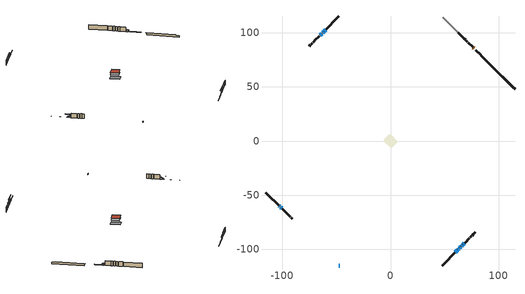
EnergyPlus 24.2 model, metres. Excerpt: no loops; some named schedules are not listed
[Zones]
conditioned space
 floor adiabatic (AdiabaticFloorConstruction): -6.01,0 0,6.01 6.01,0 0,-6.01 z3.66
 floor foundation (Slab1 construction): -6.01,1.33 -1.33,6.01 6.01,-1.33 1.33,-6.01 z-1.07
 wall outside (RimJoist1 construction): 47.64,-115.02 54.11,-108.56 / -115.02,-47.64 -108.56,-54.11 / -47.64,115.02 -54.11,108.56 / 90.33,72.33 83.87,78.8 z1.22:1.52
 wall outside (RimJoist2 construction): 54.77,-107.9 59.27,-103.39 / -107.9,-54.77 -103.39,-59.27 / -54.77,107.9 -59.27,103.39 / 83.21,79.46 78.7,83.96 z1.22:1.52
 wall outside (AdiabaticWallConstruction 1): 78.05,84.62 77.68,84.98 / 77.03,85.64 76.44,86.23 z1.22:3.25
 wall outside (AdiabaticWallConstruction): -102.74,-59.93 -102.2,-60.47 / -59.93,102.74 -61.22,101.44 z1.22:2.29; -47.65,-115.02 -47.03,-115.02 z1.22:2.44; 59.93,-102.74 61.66,-101.01 z1.22:1.98; -101.54,-61.13 -100.68,-61.99 / -61.88,100.79 -62.74,99.92 z1.22:2.87; 62.31,-100.36 63.3,-99.37 / 63.96,-98.71 64.94,-97.72 / 65.6,-97.07 66.59,-96.08 / 67.24,-95.42 68.23,-94.43 z1.22:2.8; -63.4,99.27 -65.12,97.54 z1.22:2.62
 wall outside (Wall1 construction): 68.89,-93.78 72.92,-89.74 / -100.02,-62.65 -95.99,-66.68 / -65.78,96.89 -69.82,92.85 / 75.78,86.88 71.75,90.92 z1.22:6.1
 wall outside (Wall2 construction): 73.58,-89.09 74.69,-87.98 / -95.33,-67.34 -94.22,-68.45 / -70.47,92.19 -71.58,91.08 / 71.09,91.58 69.98,92.69 z1.22:6.1
 wall outside (Wall3 construction): 75.35,-87.32 76.37,-86.3 / -93.56,-69.1 -92.54,-70.13 / -72.24,90.43 -73.26,89.4 / 69.32,93.34 68.3,94.37 z1.22:6.1
 wall outside (Wall4 construction): 77.03,-85.64 78.24,-84.43 / -91.88,-70.78 -90.67,-72 / -73.92,88.75 -75.13,87.53 / 67.64,95.02 66.43,96.24 z1.22:6.1
 wall foundation (FoundationWall1 construction): 90.99,71.68,-1.07 90.99,71.68,1.22 112.62,50.05,1.22 112.62,50.05,0.67 115.02,47.64,0.67 115.02,47.64,-1.07
 wall othersidecoefficients (Wall7 construction): 65.77,96.89 62.62,100.04 z1.22:6.1
 wall adiabatic (Wall8 construction): 61.97,100.7 48.3,114.37 z1.22:6.1
 window (WindowConstruction): -102.74,-59.93 -102.2,-60.47 z1.22:2.29
 window (WindowConstruction 9): -47.64,-115.02 -47.03,-115.02 z1.22:2.44
 window (WindowConstruction 10): 59.93,-102.74 61.65,-101.01 z1.22:1.98
 window (WindowConstruction 1): -101.54,-61.13 -100.68,-61.99 z1.22:2.87
 window (WindowConstruction 2): 62.31,-100.35 63.3,-99.37 z1.22:2.8
 window (WindowConstruction 3): 63.96,-98.71 64.94,-97.72 z1.22:2.8
 window (WindowConstruction 4): -59.93,102.74 -61.22,101.44 z1.22:2.29
 window (WindowConstruction 5): -61.88,100.79 -62.74,99.92 z1.22:2.87
 window (WindowConstruction 6): 65.6,-97.07 66.59,-96.08 z1.22:2.8
 window (WindowConstruction 7): 67.24,-95.42 68.23,-94.44 z1.22:2.8
 window (WindowConstruction 8): -63.4,99.27 -65.12,97.54 z1.22:2.62
 door (Door): 78.05,84.62 77.68,84.98 z1.22:3.25
 door (Door 1): 77.03,85.64 76.44,86.23 z1.22:3.25
 ceiling adiabatic (AdiabaticFloorConstruction): 0,-6.01 6.01,0 0,6.01 -6.01,0 z3.66
 roof outside (Roof1 construction): 0,6.01 -6.01,0 0,-6.01 6.01,0 z6.1
shading: -100.33,-62.34 -104.6,-58.06 -104.89,-58.36 -100.62,-62.63 z4.93; 65.39,-97.28 56.2,-106.47 56.49,-106.76 65.68,-97.57 z7.26; -100.54,-62.13 -101.68,-60.98 -101.97,-61.28 -100.83,-62.42 z3.07; 65.17,-97.5 60.45,-102.22 60.74,-102.51 65.46,-97.79 z5.44; 65.09,-97.58 63.81,-98.85 64.1,-99.14 65.38,-97.87 z3; -63.09,99.58 -58.06,104.6 -58.36,104.89 -63.38,99.87 z4.93; -62.89,99.78 -61.74,100.93 -62.03,101.22 -63.18,100.07 z3.07; 68.45,-94.21 63.73,-98.93 64.02,-99.22 68.74,-94.5 z5.44; 68.37,-94.29 67.1,-95.56 67.39,-95.86 68.66,-94.58 z3; -66.99,95.68 -61.53,101.13 -61.82,101.42 -67.28,95.97 z5.26
[Building]
Building 1: Terrain=Suburbs
[Site:Location]
Montreal Intl AP_QC: Latitude {deg}=45.47; Longitude {deg}=-73.74; Time Zone {hr}=-5; Elevation {m}=36; Keep Site Location Information=Yes
[Site:GroundTemperature:Shallow]
2.07863, -0.316383, -0.508184, 0.628371, 5.19101, 9.73239, 13.6695, 16.1636, 16.3755, 14.347, 10.5102, 6.10817
[Site:WaterMainsTemperature]
Calculation Method=Schedule; Temperature Schedule=mains temperature schedule
[Material] Roughness=Rough; Thermal Absorptance=0.9
Name | Thickness {m} | Conductivity {W/m-K} | Density {kg/m3} | Specific Heat {J/kg-K} | Solar Absorptance | Visible Absorptance
asphalt or fiberglass shingles | 0.00635 | 0.162714 | 1121.4 | 1465.45 | 0.4 | 0.4
concrete 4.0 in. | 0.1016 | 1.803125 | 2242.8 | 837.4 | 0.7 | 0.7
concrete 8.0 in. | 0.2032 | 1.803125 | 2242.8 | 837.4 | 0.7 | 0.7
door material | 0.04445 | 0.0451087 | 512.64 | 1214.23 | 0.7 | 0.7
door material 1 | 0.04445 | 0.188738 | 512.64 | 1214.23 | 0.7 | 0.7
exterior vertical ins | 0.0371966 | 0.029427 | 32.04 | 1214.23 | 0.7 | 0.7
floor covering | 0.0127 | 0.0433444 | 54.468 | 1339.84 | 0.6 | 0.6
floor rigid ins; wall rigid ins 1 | 0.512978 | 0.029427 | 32.04 | 1214.23 | 0.7 | 0.7
floor stud and cavity | 0.1397 | 1.75129 | 37.0049 | 1207.88 | 0.7 | 0.7
furniture material conditioned space 1 | 0.1524 | 0.115458 | 640.8 | 1214.23 | 0.6 | 0.6
gypsum board | 0.0127 | 0.160291 | 801 | 837.4 | 0.6 | 0.6
gypsum board 1 | 0.0127 | 0.160291 | 801 | 837.4 | 0.7 | 0.7
osb sheathing 0.5 in. | 0.0127 | 0.115458 | 512.64 | 1214.23 | 0.7 | 0.7
osb sheathing 0.5 in. 1 | 0.0127 | 0.115458 | 512.64 | 1214.23 | 0.4 | 0.4
osb sheathing 0.75 in. | 0.01905 | 0.115458 | 512.64 | 1214.23 | 0.7 | 0.7
osb sheathing 2.0 in. | 0.0508 | 0.115458 | 512.64 | 1214.23 | 0.7 | 0.7
rim joist stud and cavity | 0.0508 | 0.0451784 | 125.044 | 1163.47 | 0.6 | 0.6
rim joist stud and cavity 1 | 0.0508 | 0.029095 | 125.044 | 1163.47 | 0.6 | 0.6
roof stud and cavity | 0.2032 | 0.172771 | 78.34581 | 1123.46 | 0.7 | 0.7
wall rigid ins | 0.051816 | 0.029427 | 32.04 | 1214.23 | 0.7 | 0.7
wall stud and cavity | 0.1397 | 0.305156 | 139.0536 | 1170.24 | 0.7 | 0.7
wall stud and cavity 1 | 0.1397 | 0.253483 | 139.0536 | 1170.24 | 0.7 | 0.7
wall stud and cavity 2 | 0.1397 | 0.181555 | 139.0536 | 1170.24 | 0.7 | 0.7
wall stud and cavity 3 | 0.1397 | 0.248715 | 139.0536 | 1170.24 | 0.7 | 0.7
wall stud and cavity 4 | 0.1397 | 0.149825 | 139.0536 | 1170.24 | 0.7 | 0.7
wall stud and cavity 5 | 0.1397 | 0.225049 | 139.0536 | 1170.24 | 0.7 | 0.7
wall stud and cavity 6 | 0.0889 | 0.380278 | 52.3479 | 1209.89 | 0.7 | 0.7
wall stud and cavity 7 | 0.0889 | 0.391764 | 83.0341 | 1211.67 | 0.7 | 0.7
wood siding | 0.0254 | 0.102417 | 544.68 | 1172.36 | 0.4 | 0.4
wood siding 1; wood siding 2; wood siding 3 | 0.0254 | 0.102417 | 544.68 | 1172.36 | 0.7 | 0.7
[WindowMaterial:SimpleGlazingSystem]
Name | U-Factor {W/m2-K} | Solar Heat Gain Coefficient
WindowMaterial | 3.30573 | 0.63
WindowMaterial 1 | 3.30005 | 0.68
WindowMaterial 2 | 2.40293 | 0.64
WindowMaterial 3 | 3.30005 | 0.67
WindowMaterial 4 | 3.29721 | 0.69
WindowMaterial 5 | 1.714756 | 0.4
WindowMaterial 6 | 3.304596 | 0.64
[Construction]
AdiabaticFloorConstruction: floor stud and cavity, floor rigid ins, osb sheathing 0.75 in., floor covering
AdiabaticWallConstruction: wood siding 2, wall rigid ins 1, wall stud and cavity 6, gypsum board
AdiabaticWallConstruction 1: wood siding 3, wall rigid ins 1, wall stud and cavity 6, gypsum board
Door: door material
Door 1: door material 1
FoundationWall1 construction: concrete 8.0 in., gypsum board 1
furniture construction conditioned space 1: furniture material conditioned space 1
PartitionWallConstruction: gypsum board, wall stud and cavity 7, gypsum board
RimJoist1 construction: wood siding 1, osb sheathing 2.0 in., rim joist stud and cavity
RimJoist2 construction: wood siding 1, osb sheathing 2.0 in., rim joist stud and cavity 1
Roof1 construction: asphalt or fiberglass shingles, osb sheathing 0.75 in., roof stud and cavity, gypsum board
Slab1 construction: concrete 4.0 in.
Wall1 construction: wood siding, osb sheathing 0.5 in., wall stud and cavity, gypsum board
Wall2 construction: wood siding, wall rigid ins, osb sheathing 0.5 in., wall stud and cavity 1, gypsum board
Wall3 construction: wood siding, osb sheathing 0.5 in., wall stud and cavity 2, gypsum board
Wall4 construction: wood siding, wall rigid ins, osb sheathing 0.5 in., wall stud and cavity 3, gypsum board
Wall7 construction: osb sheathing 0.5 in. 1, wall stud and cavity 4, gypsum board
Wall8 construction: osb sheathing 0.5 in. 1, wall stud and cavity 5, gypsum board
WindowConstruction: WindowMaterial
WindowConstruction 1; WindowConstruction 5: WindowMaterial 1
WindowConstruction 10: WindowMaterial 6
WindowConstruction 2; WindowConstruction 3; WindowConstruction 6; WindowConstruction 7: WindowMaterial 2
WindowConstruction 4: WindowMaterial 3
WindowConstruction 8: WindowMaterial 4
WindowConstruction 9: WindowMaterial 5
[Zone]
conditioned space: Multiplier=1; Volume {m3}=523.5; Part of Total Floor Area=Yes
[Space]
conditioned space 1: Zone=conditioned space; Volume {m3}=523.5
[SurfaceProperty:ExposedFoundationPerimeter]
Slab1: Exposed Perimeter Calculation Method=TotalExposedPerimeter; Total Exposed Perimeter {m}=33.988
[SurfaceProperty:OtherSideCoefficients]
other non-freezing space: Combined Convective/Radiative Film Coefficient {W/m2-K}=8.35; Constant Temperature Coefficient=1; External Dry-Bulb Temperature Coefficient=0; Ground Temperature Coefficient=0; Wind Speed Coefficient=0; Zone Air Temperature Coefficient=0; Constant Temperature Schedule=other non-freezing space; Previous Other Side Temperature Coefficient=0
[InternalMass] Zone or ZoneList=conditioned space; Space or SpaceList=conditioned space 1
Name | Construction | Surface Area {m2}
furniture mass conditioned space 1 | furniture construction conditioned space 1 | 56.3598
partition wall mass | PartitionWallConstruction | 140.9
[Lights]
interior lighting: Zone or ZoneList or Space or SpaceList=conditioned space 1; Schedule=interior lighting schedule; Design Level Calculation Method=LightingLevel; Lighting Level {W}=343.2; Return Air Fraction=0; Fraction Radiant=0.6; Fraction Visible=0.2; Fraction Replaceable=1
[People]
occupants: Zone or ZoneList or Space or SpaceList=conditioned space 1; Number of People Schedule=occupants schedule; Number of People Calculation Method=People; Number of People=3; Fraction Radiant=0.314171; Sensible Heat Fraction=0.56303; Activity Level Schedule=occupants activity schedule; Carbon Dioxide Generation Rate {m3/s-W}=0; Enable ASHRAE 55 Comfort Warnings=No; Mean Radiant Temperature Calculation Type=EnclosureAveraged
[ElectricEquipment] Zone or ZoneList or Space or SpaceList=conditioned space 1; Design Level Calculation Method=EquipmentLevel
Name | Schedule | Design Level {W} | Fraction Latent | Fraction Radiant | Fraction Lost
clothes dryer | clothes dryer schedule | 140.772 | 0.015 | 0.081 | 0.85
clothes washer | clothes washer schedule | 32.1985 | 0.03 | 0.162 | 0.7
cooking range | cooking range schedule | 208.969 | 0.08 | 0.432 | 0.2
dishwasher | dishwasher schedule | 66.8632 | 0.3 | 0.18 | 0.4
fridge | fridge schedule | 72.9452 | 0 | 0.6 | 0
mech vent bath fan 0 | mech vent bath fan 0 schedule | 50.2 | 0 | 0 | 1
mech vent bath fan 1 | mech vent bath fan 1 schedule | 50.2 | 0 | 0 | 1
mech vent bath fan 2 | mech vent bath fan 2 schedule | 50.2 | 0 | 0 | 1
mech vent house fan | mech vent house fan schedule | 0.95 | 0 | 0 | 1
mech vent house fan cfis | mech vent house fan cfis schedule | 0 | 0 | 0 | 0
mech vent range fan 0 | mech vent range fan 0 schedule | 57 | 0 | 0 | 1
misc plug loads | misc plug loads schedule | 494.7 | 0.045 | 0.513 | 0.1
whole house fan | Always On Discrete | 0 | 0 | 0 | 1
[OtherEquipment] Zone or ZoneList or Space or SpaceList=conditioned space 1; Design Level Calculation Method=EquipmentLevel
Name | Fuel Type | Schedule | Design Level {W} | Fraction Latent | Fraction Radiant | Fraction Lost
clothes dryer 1 | Electricity | clothes dryer schedule | 0 | 0.015 | 0.081 | 0.85
cooking range 1 | Electricity | cooking range schedule | 0 | 0.08 | 0.432 | 0.2
general water use latent | None | general water use schedule | 59.3978 | 1 | 0 | 0
general water use sensible | None | general water use schedule | -58.539 | 0 | 0.6 | 0
mech vent house fan latent load | None | Always On Discrete | 0 | 1 | 0 | 0
mech vent house fan sensible load | None | Always On Discrete | 0 | 0 | 0 | 0
water heater energy adjustment1 | Electricity | Always On Discrete | 0.01 | 0 | 0 | 1
[ZoneInfiltration:DesignFlowRate] Zone or ZoneList or Space or SpaceList=conditioned space 1; Schedule=Always On Discrete; Design Flow Rate Calculation Method=Flow/Zone; Design Flow Rate {m3/s}=0
infil flow; natural vent flow; whole house fan flow
[Foundation:Kiva]
Foundation Kiva 1: Initial Indoor Air Temperature {C}=18; Wall Height Above Grade {m}=1.21999; Wall Depth Below Slab {m}=0.2032; Custom Block Material Name 1=exterior vertical ins; Custom Block Depth 1 {m}=2.28999; Custom Block X Position 1 {m}=0.2159; Custom Block Z Position 1 {m}=0
[Foundation:Kiva:Settings]
Soil Conductivity {W/m-K}=0.849921; Soil Density {kg/m3}=1842.3; Soil Specific Heat {J/kg-K}=418.7; Ground Solar Absorptivity=0.9; Ground Thermal Absorptivity=0.9; Ground Surface Roughness {m}=0.03; Far-Field Width {m}=40; Deep-Ground Boundary Condition=ZeroFlux; Deep-Ground Depth {m}=40; Minimum Cell Dimension {m}=0.2; Maximum Cell Growth Coefficient=3; Simulation Timestep=Timestep
[Exterior:Lights]
exterior lighting: Schedule=exterior lighting schedule; Design Level {W}=75.6
[Schedule:Constant]
Name | Hourly Value
other non-freezing space; fridge schedule | 0
occupants activity schedule | 117.228
mech vent house fan schedule; mech vent house fan cfis schedule; Always On Discrete | 1
[Schedule:Week:Daily]
interior lighting schedule Week Rule - Jan1-Jan27: interior lighting schedule day, interior lighting schedule day, interior lighting schedule day, interior lighting schedule day, interior lighting schedule day, interior lighting schedule day, interior lighting schedule day, interior lighting schedule default day, interior lighting schedule default day, interior lighting schedule default day, interior lighting schedule default day, interior lighting schedule default day
interior lighting schedule Week Rule - Jan28-Feb3: interior lighting schedule day, interior lighting schedule day, interior lighting schedule day, interior lighting schedule day, interior lighting schedule day 1, interior lighting schedule day 1, interior lighting schedule day 1, interior lighting schedule default day, interior lighting schedule default day, interior lighting schedule default day, interior lighting schedule default day, interior lighting schedule default day
interior lighting schedule Week Rule - Feb4-Feb24: interior lighting schedule day 1, interior lighting schedule day 1, interior lighting schedule day 1, interior lighting schedule day 1, interior lighting schedule day 1, interior lighting schedule day 1, interior lighting schedule day 1, interior lighting schedule default day, interior lighting schedule default day, interior lighting schedule default day, interior lighting schedule default day, interior lighting schedule default day
interior lighting schedule Week Rule - Feb25-Mar3: interior lighting schedule day 1, interior lighting schedule day 1, interior lighting schedule day 1, interior lighting schedule day 1, interior lighting schedule day 2, interior lighting schedule day 2, interior lighting schedule day 2, interior lighting schedule default day, interior lighting schedule default day, interior lighting schedule default day, interior lighting schedule default day, interior lighting schedule default day
interior lighting schedule Week Rule - Mar4-Mar31: interior lighting schedule day 2, interior lighting schedule day 2, interior lighting schedule day 2, interior lighting schedule day 2, interior lighting schedule day 2, interior lighting schedule day 2, interior lighting schedule day 2, interior lighting schedule default day, interior lighting schedule default day, interior lighting schedule default day, interior lighting schedule default day, interior lighting schedule default day
interior lighting schedule Week Rule - Apr1-Apr28: interior lighting schedule day 3, interior lighting schedule day 3, interior lighting schedule day 3, interior lighting schedule day 3, interior lighting schedule day 3, interior lighting schedule day 3, interior lighting schedule day 3, interior lighting schedule default day, interior lighting schedule default day, interior lighting schedule default day, interior lighting schedule default day, interior lighting schedule default day
interior lighting schedule Week Rule - Apr29-May5: interior lighting schedule day 3, interior lighting schedule day 3, interior lighting schedule day 4, interior lighting schedule day 4, interior lighting schedule day 4, interior lighting schedule day 4, interior lighting schedule day 4, interior lighting schedule default day, interior lighting schedule default day, interior lighting schedule default day, interior lighting schedule default day, interior lighting schedule default day
interior lighting schedule Week Rule - May6-May26: interior lighting schedule day 4, interior lighting schedule day 4, interior lighting schedule day 4, interior lighting schedule day 4, interior lighting schedule day 4, interior lighting schedule day 4, interior lighting schedule day 4, interior lighting schedule default day, interior lighting schedule default day, interior lighting schedule default day, interior lighting schedule default day, interior lighting schedule default day
interior lighting schedule Week Rule - May27-Jun2: interior lighting schedule day 4, interior lighting schedule day 4, interior lighting schedule day 4, interior lighting schedule day 4, interior lighting schedule day 4, interior lighting schedule day 5, interior lighting schedule day 5, interior lighting schedule default day, interior lighting schedule default day, interior lighting schedule default day, interior lighting schedule default day, interior lighting schedule default day
interior lighting schedule Week Rule - Jun3-Jun30: interior lighting schedule day 5, interior lighting schedule day 5, interior lighting schedule day 5, interior lighting schedule day 5, interior lighting schedule day 5, interior lighting schedule day 5, interior lighting schedule day 5, interior lighting schedule default day, interior lighting schedule default day, interior lighting schedule default day, interior lighting schedule default day, interior lighting schedule default day
interior lighting schedule Week Rule - Jul1-Jul28: interior lighting schedule day 6, interior lighting schedule day 6, interior lighting schedule day 6, interior lighting schedule day 6, interior lighting schedule day 6, interior lighting schedule day 6, interior lighting schedule day 6, interior lighting schedule default day, interior lighting schedule default day, interior lighting schedule default day, interior lighting schedule default day, interior lighting schedule default day
interior lighting schedule Week Rule - Jul29-Aug4: interior lighting schedule day 6, interior lighting schedule day 6, interior lighting schedule day 6, interior lighting schedule day 7, interior lighting schedule day 7, interior lighting schedule day 7, interior lighting schedule day 7, interior lighting schedule default day, interior lighting schedule default day, interior lighting schedule default day, interior lighting schedule default day, interior lighting schedule default day
interior lighting schedule Week Rule - Aug5-Aug25: interior lighting schedule day 7, interior lighting schedule day 7, interior lighting schedule day 7, interior lighting schedule day 7, interior lighting schedule day 7, interior lighting schedule day 7, interior lighting schedule day 7, interior lighting schedule default day, interior lighting schedule default day, interior lighting schedule default day, interior lighting schedule default day, interior lighting schedule default day
interior lighting schedule Week Rule - Aug26-Sep1: interior lighting schedule day 7, interior lighting schedule day 7, interior lighting schedule day 7, interior lighting schedule day 7, interior lighting schedule day 7, interior lighting schedule day 7, interior lighting schedule day 8, interior lighting schedule default day, interior lighting schedule default day, interior lighting schedule default day, interior lighting schedule default day, interior lighting schedule default day
interior lighting schedule Week Rule - Sep2-Sep29: interior lighting schedule day 8, interior lighting schedule day 8, interior lighting schedule day 8, interior lighting schedule day 8, interior lighting schedule day 8, interior lighting schedule day 8, interior lighting schedule day 8, interior lighting schedule default day, interior lighting schedule default day, interior lighting schedule default day, interior lighting schedule default day, interior lighting schedule default day
interior lighting schedule Week Rule - Sep30-Oct6: interior lighting schedule day 8, interior lighting schedule day 9, interior lighting schedule day 9, interior lighting schedule day 9, interior lighting schedule day 9, interior lighting schedule day 9, interior lighting schedule day 9, interior lighting schedule default day, interior lighting schedule default day, interior lighting schedule default day, interior lighting schedule default day, interior lighting schedule default day
interior lighting schedule Week Rule - Oct7-Oct27: interior lighting schedule day 9, interior lighting schedule day 9, interior lighting schedule day 9, interior lighting schedule day 9, interior lighting schedule day 9, interior lighting schedule day 9, interior lighting schedule day 9, interior lighting schedule default day, interior lighting schedule default day, interior lighting schedule default day, interior lighting schedule default day, interior lighting schedule default day
interior lighting schedule Week Rule - Oct28-Nov3: interior lighting schedule day 9, interior lighting schedule day 9, interior lighting schedule day 9, interior lighting schedule day 9, interior lighting schedule day 10, interior lighting schedule day 10, interior lighting schedule day 10, interior lighting schedule default day, interior lighting schedule default day, interior lighting schedule default day, interior lighting schedule default day, interior lighting schedule default day
interior lighting schedule Week Rule - Nov4-Nov24: interior lighting schedule day 10, interior lighting schedule day 10, interior lighting schedule day 10, interior lighting schedule day 10, interior lighting schedule day 10, interior lighting schedule day 10, interior lighting schedule day 10, interior lighting schedule default day, interior lighting schedule default day, interior lighting schedule default day, interior lighting schedule default day, interior lighting schedule default day
interior lighting schedule Week Rule - Nov25-Dec1: interior lighting schedule day 10, interior lighting schedule day 10, interior lighting schedule day 10, interior lighting schedule day 10, interior lighting schedule day 10, interior lighting schedule day 10, interior lighting schedule day 11, interior lighting schedule default day, interior lighting schedule default day, interior lighting schedule default day, interior lighting schedule default day, interior lighting schedule default day
interior lighting schedule Week Rule - Dec2-Dec31: interior lighting schedule day 11, interior lighting schedule day 11, interior lighting schedule day 11, interior lighting schedule day 11, interior lighting schedule day 11, interior lighting schedule day 11, interior lighting schedule day 11, interior lighting schedule default day, interior lighting schedule default day, interior lighting schedule default day, interior lighting schedule default day, interior lighting schedule default day
occupants schedule Week Rule - Jan1-Dec31: occupants schedule day, occupants schedule day, occupants schedule day, occupants schedule day, occupants schedule day, occupants schedule day, occupants schedule day, occupants schedule default day, occupants schedule default day, occupants schedule default day, occupants schedule default day, occupants schedule default day
clothes dryer schedule Week Rule - Jan1-Dec31: clothes dryer schedule day, clothes dryer schedule day, clothes dryer schedule day, clothes dryer schedule day, clothes dryer schedule day, clothes dryer schedule day, clothes dryer schedule day, clothes dryer schedule default day, clothes dryer schedule default day, clothes dryer schedule default day, clothes dryer schedule default day, clothes dryer schedule default day
clothes washer schedule Week Rule - Jan1-Dec31: clothes washer schedule day, clothes washer schedule day, clothes washer schedule day, clothes washer schedule day, clothes washer schedule day, clothes washer schedule day, clothes washer schedule day, clothes washer schedule default day, clothes washer schedule default day, clothes washer schedule default day, clothes washer schedule default day, clothes washer schedule default day
cooking range schedule Week Rule - Jan1-Dec31: cooking range schedule day, cooking range schedule day, cooking range schedule day, cooking range schedule day, cooking range schedule day, cooking range schedule day, cooking range schedule day, cooking range schedule default day, cooking range schedule default day, cooking range schedule default day, cooking range schedule default day, cooking range schedule default day
dishwasher schedule Week Rule - Jan1-Dec31: dishwasher schedule day, dishwasher schedule day, dishwasher schedule day, dishwasher schedule day, dishwasher schedule day, dishwasher schedule day, dishwasher schedule day, dishwasher schedule default day, dishwasher schedule default day, dishwasher schedule default day, dishwasher schedule default day, dishwasher schedule default day
mech vent bath fan 0 schedule Week Rule - Jan1-Dec31: mech vent bath fan 0 schedule day, mech vent bath fan 0 schedule day, mech vent bath fan 0 schedule day, mech vent bath fan 0 schedule day, mech vent bath fan 0 schedule day, mech vent bath fan 0 schedule day, mech vent bath fan 0 schedule day, mech vent bath fan 0 schedule default day, mech vent bath fan 0 schedule default day, mech vent bath fan 0 schedule default day, mech vent bath fan 0 schedule default day, mech vent bath fan 0 schedule default day
mech vent bath fan 1 schedule Week Rule - Jan1-Dec31: mech vent bath fan 1 schedule day, mech vent bath fan 1 schedule day, mech vent bath fan 1 schedule day, mech vent bath fan 1 schedule day, mech vent bath fan 1 schedule day, mech vent bath fan 1 schedule day, mech vent bath fan 1 schedule day, mech vent bath fan 1 schedule default day, mech vent bath fan 1 schedule default day, mech vent bath fan 1 schedule default day, mech vent bath fan 1 schedule default day, mech vent bath fan 1 schedule default day
mech vent bath fan 2 schedule Week Rule - Jan1-Dec31: mech vent bath fan 2 schedule day, mech vent bath fan 2 schedule day, mech vent bath fan 2 schedule day, mech vent bath fan 2 schedule day, mech vent bath fan 2 schedule day, mech vent bath fan 2 schedule day, mech vent bath fan 2 schedule day, mech vent bath fan 2 schedule default day, mech vent bath fan 2 schedule default day, mech vent bath fan 2 schedule default day, mech vent bath fan 2 schedule default day, mech vent bath fan 2 schedule default day
mech vent range fan 0 schedule Week Rule - Jan1-Dec31: mech vent range fan 0 schedule day, mech vent range fan 0 schedule day, mech vent range fan 0 schedule day, mech vent range fan 0 schedule day, mech vent range fan 0 schedule day, mech vent range fan 0 schedule day, mech vent range fan 0 schedule day, mech vent range fan 0 schedule default day, mech vent range fan 0 schedule default day, mech vent range fan 0 schedule default day, mech vent range fan 0 schedule default day, mech vent range fan 0 schedule default day
misc plug loads schedule Week Rule - Jan1-Dec31: misc plug loads schedule day, misc plug loads schedule day, misc plug loads schedule day, misc plug loads schedule day, misc plug loads schedule day, misc plug loads schedule day, misc plug loads schedule day, misc plug loads schedule default day, misc plug loads schedule default day, misc plug loads schedule default day, misc plug loads schedule default day, misc plug loads schedule default day
general water use schedule Week Rule - Jan1-Dec31: general water use schedule day, general water use schedule day, general water use schedule day, general water use schedule day, general water use schedule day, general water use schedule day, general water use schedule day, general water use schedule default day, general water use schedule default day, general water use schedule default day, general water use schedule default day, general water use schedule default day
exterior lighting schedule Week Rule - Jan1-Jan27: exterior lighting schedule day, exterior lighting schedule day, exterior lighting schedule day, exterior lighting schedule day, exterior lighting schedule day, exterior lighting schedule day, exterior lighting schedule day, exterior lighting schedule default day, exterior lighting schedule default day, exterior lighting schedule default day, exterior lighting schedule default day, exterior lighting schedule default day
exterior lighting schedule Week Rule - Jan28-Feb3: exterior lighting schedule day, exterior lighting schedule day, exterior lighting schedule day, exterior lighting schedule day, exterior lighting schedule day 1, exterior lighting schedule day 1, exterior lighting schedule day 1, exterior lighting schedule default day, exterior lighting schedule default day, exterior lighting schedule default day, exterior lighting schedule default day, exterior lighting schedule default day
exterior lighting schedule Week Rule - Feb4-Feb24: exterior lighting schedule day 1, exterior lighting schedule day 1, exterior lighting schedule day 1, exterior lighting schedule day 1, exterior lighting schedule day 1, exterior lighting schedule day 1, exterior lighting schedule day 1, exterior lighting schedule default day, exterior lighting schedule default day, exterior lighting schedule default day, exterior lighting schedule default day, exterior lighting schedule default day
exterior lighting schedule Week Rule - Feb25-Mar3: exterior lighting schedule day 1, exterior lighting schedule day 1, exterior lighting schedule day 1, exterior lighting schedule day 1, exterior lighting schedule day 2, exterior lighting schedule day 2, exterior lighting schedule day 2, exterior lighting schedule default day, exterior lighting schedule default day, exterior lighting schedule default day, exterior lighting schedule default day, exterior lighting schedule default day
exterior lighting schedule Week Rule - Mar4-Mar31: exterior lighting schedule day 2, exterior lighting schedule day 2, exterior lighting schedule day 2, exterior lighting schedule day 2, exterior lighting schedule day 2, exterior lighting schedule day 2, exterior lighting schedule day 2, exterior lighting schedule default day, exterior lighting schedule default day, exterior lighting schedule default day, exterior lighting schedule default day, exterior lighting schedule default day
exterior lighting schedule Week Rule - Apr1-Apr28: exterior lighting schedule day 3, exterior lighting schedule day 3, exterior lighting schedule day 3, exterior lighting schedule day 3, exterior lighting schedule day 3, exterior lighting schedule day 3, exterior lighting schedule day 3, exterior lighting schedule default day, exterior lighting schedule default day, exterior lighting schedule default day, exterior lighting schedule default day, exterior lighting schedule default day
exterior lighting schedule Week Rule - Apr29-May5: exterior lighting schedule day 3, exterior lighting schedule day 3, exterior lighting schedule day 4, exterior lighting schedule day 4, exterior lighting schedule day 4, exterior lighting schedule day 4, exterior lighting schedule day 4, exterior lighting schedule default day, exterior lighting schedule default day, exterior lighting schedule default day, exterior lighting schedule default day, exterior lighting schedule default day
exterior lighting schedule Week Rule - May6-May26: exterior lighting schedule day 4, exterior lighting schedule day 4, exterior lighting schedule day 4, exterior lighting schedule day 4, exterior lighting schedule day 4, exterior lighting schedule day 4, exterior lighting schedule day 4, exterior lighting schedule default day, exterior lighting schedule default day, exterior lighting schedule default day, exterior lighting schedule default day, exterior lighting schedule default day
exterior lighting schedule Week Rule - May27-Jun2: exterior lighting schedule day 4, exterior lighting schedule day 4, exterior lighting schedule day 4, exterior lighting schedule day 4, exterior lighting schedule day 4, exterior lighting schedule day 5, exterior lighting schedule day 5, exterior lighting schedule default day, exterior lighting schedule default day, exterior lighting schedule default day, exterior lighting schedule default day, exterior lighting schedule default day
exterior lighting schedule Week Rule - Jun3-Jun30: exterior lighting schedule day 5, exterior lighting schedule day 5, exterior lighting schedule day 5, exterior lighting schedule day 5, exterior lighting schedule day 5, exterior lighting schedule day 5, exterior lighting schedule day 5, exterior lighting schedule default day, exterior lighting schedule default day, exterior lighting schedule default day, exterior lighting schedule default day, exterior lighting schedule default day
exterior lighting schedule Week Rule - Jul1-Jul28: exterior lighting schedule day 6, exterior lighting schedule day 6, exterior lighting schedule day 6, exterior lighting schedule day 6, exterior lighting schedule day 6, exterior lighting schedule day 6, exterior lighting schedule day 6, exterior lighting schedule default day, exterior lighting schedule default day, exterior lighting schedule default day, exterior lighting schedule default day, exterior lighting schedule default day
exterior lighting schedule Week Rule - Jul29-Aug4: exterior lighting schedule day 6, exterior lighting schedule day 6, exterior lighting schedule day 6, exterior lighting schedule day 7, exterior lighting schedule day 7, exterior lighting schedule day 7, exterior lighting schedule day 7, exterior lighting schedule default day, exterior lighting schedule default day, exterior lighting schedule default day, exterior lighting schedule default day, exterior lighting schedule default day
exterior lighting schedule Week Rule - Aug5-Aug25: exterior lighting schedule day 7, exterior lighting schedule day 7, exterior lighting schedule day 7, exterior lighting schedule day 7, exterior lighting schedule day 7, exterior lighting schedule day 7, exterior lighting schedule day 7, exterior lighting schedule default day, exterior lighting schedule default day, exterior lighting schedule default day, exterior lighting schedule default day, exterior lighting schedule default day
exterior lighting schedule Week Rule - Aug26-Sep1: exterior lighting schedule day 7, exterior lighting schedule day 7, exterior lighting schedule day 7, exterior lighting schedule day 7, exterior lighting schedule day 7, exterior lighting schedule day 7, exterior lighting schedule day 8, exterior lighting schedule default day, exterior lighting schedule default day, exterior lighting schedule default day, exterior lighting schedule default day, exterior lighting schedule default day
exterior lighting schedule Week Rule - Sep2-Sep29: exterior lighting schedule day 8, exterior lighting schedule day 8, exterior lighting schedule day 8, exterior lighting schedule day 8, exterior lighting schedule day 8, exterior lighting schedule day 8, exterior lighting schedule day 8, exterior lighting schedule default day, exterior lighting schedule default day, exterior lighting schedule default day, exterior lighting schedule default day, exterior lighting schedule default day
exterior lighting schedule Week Rule - Sep30-Oct6: exterior lighting schedule day 8, exterior lighting schedule day 9, exterior lighting schedule day 9, exterior lighting schedule day 9, exterior lighting schedule day 9, exterior lighting schedule day 9, exterior lighting schedule day 9, exterior lighting schedule default day, exterior lighting schedule default day, exterior lighting schedule default day, exterior lighting schedule default day, exterior lighting schedule default day
[Schedule:Year]
interior lighting schedule: interior lighting schedule Week Rule - Jan1-Jan27, 1, 1, 1, 27, interior lighting schedule Week Rule - Jan28-Feb3, 1, 28, 2, 3, interior lighting schedule Week Rule - Feb4-Feb24, 2, 4, 2, 24, interior lighting schedule Week Rule - Feb25-Mar3, 2, 25, 3, 3, interior lighting schedule Week Rule - Mar4-Mar31, 3, 4, 3, 31, interior lighting schedule Week Rule - Apr1-Apr28, 4, 1, 4, 28, interior lighting schedule Week Rule - Apr29-May5, 4, 29, 5, 5, interior lighting schedule Week Rule - May6-May26, 5, 6, 5, 26, interior lighting schedule Week Rule - May27-Jun2, 5, 27, 6, 2, interior lighting schedule Week Rule - Jun3-Jun30, 6, 3, 6, 30, interior lighting schedule Week Rule - Jul1-Jul28, 7, 1, 7, 28, interior lighting schedule Week Rule - Jul29-Aug4, 7, 29, 8, 4, interior lighting schedule Week Rule - Aug5-Aug25, 8, 5, 8, 25, interior lighting schedule Week Rule - Aug26-Sep1, 8, 26, 9, 1, interior lighting schedule Week Rule - Sep2-Sep29, 9, 2, 9, 29, interior lighting schedule Week Rule - Sep30-Oct6, 9, 30, 10, 6, interior lighting schedule Week Rule - Oct7-Oct27, 10, 7, 10, 27, interior lighting schedule Week Rule - Oct28-Nov3, 10, 28, 11, 3, interior lighting schedule Week Rule - Nov4-Nov24, 11, 4, 11, 24, interior lighting schedule Week Rule - Nov25-Dec1, 11, 25, 12, 1, interior lighting schedule Week Rule - Dec2-Dec31, 12, 2, 12, 31
occupants schedule: occupants schedule Week Rule - Jan1-Dec31, 1, 1, 12, 31
clothes dryer schedule: clothes dryer schedule Week Rule - Jan1-Dec31, 1, 1, 12, 31
clothes washer schedule: clothes washer schedule Week Rule - Jan1-Dec31, 1, 1, 12, 31
cooking range schedule: cooking range schedule Week Rule - Jan1-Dec31, 1, 1, 12, 31
dishwasher schedule: dishwasher schedule Week Rule - Jan1-Dec31, 1, 1, 12, 31
mech vent bath fan 0 schedule: mech vent bath fan 0 schedule Week Rule - Jan1-Dec31, 1, 1, 12, 31
mech vent bath fan 1 schedule: mech vent bath fan 1 schedule Week Rule - Jan1-Dec31, 1, 1, 12, 31
mech vent bath fan 2 schedule: mech vent bath fan 2 schedule Week Rule - Jan1-Dec31, 1, 1, 12, 31
mech vent range fan 0 schedule: mech vent range fan 0 schedule Week Rule - Jan1-Dec31, 1, 1, 12, 31
misc plug loads schedule: misc plug loads schedule Week Rule - Jan1-Dec31, 1, 1, 12, 31
general water use schedule: general water use schedule Week Rule - Jan1-Dec31, 1, 1, 12, 31
exterior lighting schedule: exterior lighting schedule Week Rule - Jan1-Jan27, 1, 1, 1, 27, exterior lighting schedule Week Rule - Jan28-Feb3, 1, 28, 2, 3, exterior lighting schedule Week Rule - Feb4-Feb24, 2, 4, 2, 24, exterior lighting schedule Week Rule - Feb25-Mar3, 2, 25, 3, 3, exterior lighting schedule Week Rule - Mar4-Mar31, 3, 4, 3, 31, exterior lighting schedule Week Rule - Apr1-Apr28, 4, 1, 4, 28, exterior lighting schedule Week Rule - Apr29-May5, 4, 29, 5, 5, exterior lighting schedule Week Rule - May6-May26, 5, 6, 5, 26, exterior lighting schedule Week Rule - May27-Jun2, 5, 27, 6, 2, exterior lighting schedule Week Rule - Jun3-Jun30, 6, 3, 6, 30, exterior lighting schedule Week Rule - Jul1-Jul28, 7, 1, 7, 28, exterior lighting schedule Week Rule - Jul29-Aug4, 7, 29, 8, 4, exterior lighting schedule Week Rule - Aug5-Aug25, 8, 5, 8, 25, exterior lighting schedule Week Rule - Aug26-Sep1, 8, 26, 9, 1, exterior lighting schedule Week Rule - Sep2-Sep29, 9, 2, 9, 29, exterior lighting schedule Week Rule - Sep30-Oct6, 9, 30, 10, 6, exterior lighting schedule Week Rule - Oct7-Oct27, 10, 7, 10, 27, exterior lighting schedule Week Rule - Oct28-Nov3, 10, 28, 11, 3, exterior lighting schedule Week Rule - Nov4-Nov24, 11, 4, 11, 24, exterior lighting schedule Week Rule - Nov25-Dec1, 11, 25, 12, 1, exterior lighting schedule Week Rule - Dec2-Dec31, 12, 2, 12, 31
[Schedule:Compact]
mains temperature schedule: Through: 01/01, For: AllDays, Until: 24:00, 6.56833, Through: 01/02, For: AllDays, Until: 24:00, 6.48722, Through: 01/03, For: AllDays, Until: 24:00, 6.40722, Through: 01/04, For: AllDays, Until: 24:00, 6.32889, Through: 01/05, For: AllDays, Until: 24:00, 6.25167, Through: 01/06, For: AllDays, Until: 24:00, 6.17611, Through: 01/07, For: AllDays, Until: 24:00, 6.10222, Through: 01/08, For: AllDays, Until: 24:00, 6.02944, Through: 01/09, For: AllDays, Until: 24:00, 5.95833, Through: 01/10, For: AllDays, Until: 24:00, 5.88889, Through: 01/11, For: AllDays, Until: 24:00, 5.82056, Through: 01/12, For: AllDays, Until: 24:00, 5.75444, Through: 01/13, For: AllDays, Until: 24:00, 5.68944, Through: 01/14, For: AllDays, Until: 24:00, 5.62611, Through: 01/15, For: AllDays, Until: 24:00, 5.56444, Through: 01/16, For: AllDays, Until: 24:00, 5.50444, Through: 01/17, For: AllDays, Until: 24:00, 5.44611, Through: 01/18, For: AllDays, Until: 24:00, 5.38944, Through: 01/19, For: AllDays, Until: 24:00, 5.33389, Through: 01/20, For: AllDays, Until: 24:00, 5.28111, Through: 01/21, For: AllDays, Until: 24:00, 5.22944, Through: 01/22, For: AllDays, Until: 24:00, 5.17944, Through: 01/23, For: AllDays, Until: 24:00, 5.13111, Through: 01/24, For: AllDays, Until: 24:00, 5.085, Through: 01/25, For: AllDays, Until: 24:00, 5.04056, Through: 01/26, For: AllDays, Until: 24:00, 4.99778, Through: 01/27, For: AllDays, Until: 24:00, 4.95667, Through: 01/28, For: AllDays, Until: 24:00, 4.91778, Through: 01/29, For: AllDays, Until: 24:00, 4.88056, Through: 01/30, For: AllDays, Until: 24:00, 4.845, Through: 01/31, For: AllDays, Until: 24:00, 4.81167, Through: 02/01, For: AllDays, Until: 24:00, 4.77944, Through: 02/02, For: AllDays, Until: 24:00, 4.75, Through: 02/03, For: AllDays, Until: 24:00, 4.72167, Through: 02/04, For: AllDays, Until: 24:00, 4.69611, Through: 02/05, For: AllDays, Until: 24:00, 4.67167, Through: 02/06, For: AllDays, Until: 24:00, 4.64944, Through: 02/07, For: AllDays, Until: 24:00, 4.62889, Through: 02/08, For: AllDays, Until: 24:00, 4.61056, Through: 02/09, For: AllDays, Until: 24:00, 4.59389, Through: 02/10, For: AllDays, Until: 24:00, 4.57944, Through: 02/11, For: AllDays, Until: 24:00, 4.56667, Through: 02/12, For: AllDays, Until: 24:00, 4.55611, Through: 02/13, For: AllDays, Until: 24:00, 4.54722, Through: 02/14, For: AllDays, Until: 24:00, 4.54056, Through: 02/15, For: AllDays, Until: 24:00, 4.53556, Through: 02/16, For: AllDays, Until: 24:00, 4.53278, Through: 02/17, For: AllDays, Until: 24:00, 4.53167, Through: 02/18, For: AllDays, Until: 24:00, 4.53278, Through: 02/19, For: AllDays, Until: 24:00, 4.53556, Through: 02/20, For: AllDays, Until: 24:00, 4.54056, Through: 02/21, For: AllDays, Until: 24:00, 4.54722, Through: 02/22, For: AllDays, Until: 24:00, 4.55611, Through: 02/23, For: AllDays, Until: 24:00, 4.56667, Through: 02/24, For: AllDays, Until: 24:00, 4.57944, Through: 02/25, For: AllDays, Until: 24:00, 4.59389, Through: 02/26, For: AllDays, Until: 24:00, 4.61056, Through: 02/27, For: AllDays, Until: 24:00, 4.62889, Through: 02/28, For: AllDays, Until: 24:00, 4.64889, Through: 03/01, For: AllDays, Until: 24:00, 4.67111, Through: 03/02, For: AllDays, Until: 24:00, 4.69556, Through: 03/03, For: AllDays, Until: 24:00, 4.72167, Through: 03/04, For: AllDays, Until: 24:00, 4.74944, Through: 03/05, For: AllDays, Until: 24:00, 4.77944, Through: 03/06, For: AllDays, Until: 24:00, 4.81111, Through: 03/07, For: AllDays, Until: 24:00, 4.84444, Through: 03/08, For: AllDays, Until: 24:00, 4.88, Through: 03/09, For: AllDays, Until: 24:00, 4.91722, Through: 03/10, For: AllDays, Until: 24:00, 4.95611, Through: 03/11, For: AllDays, Until: 24:00, 4.99722, Through: 03/12, For: AllDays, Until: 24:00, 5.04, Through: 03/13, For: AllDays, Until: 24:00, 5.08444, Through: 03/14, For: AllDays, Until: 24:00, 5.13056, Through: 03/15, For: AllDays, Until: 24:00, 5.17889, Through: 03/16, For: AllDays, Until: 24:00, 5.22833, Through: 03/17, For: AllDays, Until: 24:00, 5.28, Through: 03/18, For: AllDays, Until: 24:00, 5.33333, Through: 03/19, For: AllDays, Until: 24:00, 5.38833, Through: 03/20, For: AllDays, Until: 24:00, 5.445, Through: 03/21, For: AllDays, Until: 24:00, 5.50333, Through: 03/22, For: AllDays, Until: 24:00, 5.56333, Through: 03/23, For: AllDays, Until: 24:00, 5.625, Through: 03/24, For: AllDays, Until: 24:00, 5.68833, Through: 03/25, For: AllDays, Until: 24:00, 5.75333, Through: 03/26, For: AllDays, Until: 24:00, 5.81944, Through: 03/27, For: AllDays, Until: 24:00, 5.88778, Through: 03/28, For: AllDays, Until: 24:00, 5.95722, Through: 03/29, For: AllDays, Until: 24:00, 6.02833, Through: 03/30, For: AllDays, Until: 24:00, 6.10111, Through: 03/31, For: AllDays, Until: 24:00, 6.175, Through: 04/01, For: AllDays, Until: 24:00, 6.25056, Through: 04/02, For: AllDays, Until: 24:00, 6.32778, Through: 04/03, For: AllDays, Until: 24:00, 6.40611, Through: 04/04, For: AllDays, Until: 24:00, 6.48556, Through: 04/05, For: AllDays, Until: 24:00, 6.56722, Through: 04/06, For: AllDays, Until: 24:00, 6.64944, Through: 04/07, For: AllDays, Until: 24:00, 6.73333, Through: 04/08, For: AllDays, Until: 24:00, 6.81833, Through: 04/09, For: AllDays, Until: 24:00, 6.905, Through: 04/10, For: AllDays, Until: 24:00, 6.99278, Through: 04/11, For: AllDays, Until: 24:00, 7.08111, Through: 04/12, For: AllDays, Until: 24:00, 7.17167, Through: 04/13, For: AllDays, Until: 24:00, 7.26278, Through: 04/14, For: AllDays, Until: 24:00, 7.355, Through: 04/15, For: AllDays, Until: 24:00, 7.44833, Through: 04/16, For: AllDays, Until: 24:00, 7.54278, Through: 04/17, For: AllDays, Until: 24:00, 7.63889, Through: 04/18, For: AllDays, Until: 24:00, 7.735, Through: 04/19, For: AllDays, Until: 24:00, 7.83278, Through: 04/20, For: AllDays, Until: 24:00, 7.93167, Through: 04/21, For: AllDays, Until: 24:00, 8.03111, Through: 04/22, For: AllDays, Until: 24:00, 8.13167, Through: 04/23, For: AllDays, Until: 24:00, 8.23278, Through: 04/24, For: AllDays, Until: 24:00, 8.335, Through: 04/25, For: AllDays, Until: 24:00, 8.43778, Through: 04/26, For: AllDays, Until: 24:00, 8.54167, Through: 04/27, For: AllDays, Until: 24:00, 8.64611, Through: 04/28, For: AllDays, Until: 24:00, 8.75167, Through: 04/29, For: AllDays, Until: 24:00, 8.85778, Through: 04/30, For: AllDays, Until: 24:00, 8.96444, Through: 05/01, For: AllDays, Until: 24:00, 9.07167, Through: 05/02, For: AllDays, Until: 24:00, 9.17944, Through: 05/03, For: AllDays, Until: 24:00, 9.28778, Through: 05/04, For: AllDays, Until: 24:00, 9.39667, Through: 05/05, For: AllDays, Until: 24:00, 9.50667, Through: 05/06, For: AllDays, Until: 24:00, 9.61667, Through: 05/07, For: AllDays, Until: 24:00, 9.72667, Through: 05/08, For: AllDays, Until: 24:00, 9.83778, Through: 05/09, For: AllDays, Until: 24:00, 9.94889, Through: 05/10, For: AllDays, Until: 24:00, 10.0606, Through: 05/11, For: AllDays, Until: 24:00, 10.1722, Through: 05/12, For: AllDays, Until: 24:00, 10.2844, Through: 05/13, For: AllDays, Until: 24:00, 10.3967, Through: 05/14, For: AllDays, Until: 24:00, 10.5094, Through: 05/15, For: AllDays, Until: 24:00, 10.6222, Through: 05/16, For: AllDays, Until: 24:00, 10.735, Through: 05/17, For: AllDays, Until: 24:00, 10.8478, Through: 05/18, For: AllDays, Until: 24:00, 10.9611, Through: 05/19, For: AllDays, Until: 24:00, 11.0744, Through: 05/20, For: AllDays, Until: 24:00, 11.1872, Through: 05/21, For: AllDays, Until: 24:00, 11.3006, Through: 05/22, For: AllDays, Until: 24:00, 11.4133, Through: 05/23, For: AllDays, Until: 24:00, 11.5267, Through: 05/24, For: AllDays, Until: 24:00, 11.6394, Through: 05/25, For: AllDays, Until: 24:00, 11.7522, Through: 05/26, For: AllDays, Until: 24:00, 11.8644, Through: 05/27, For: AllDays, Until: 24:00, 11.9767, Through: 05/28, For: AllDays, Until: 24:00, 12.0889, Through: 05/29, For: AllDays, Until: 24:00, 12.2006, Through: 05/30, For: AllDays, Until: 24:00, 12.3122, Through: 05/31, For: AllDays, Until: 24:00, 12.4228, Through: 06/01, For: AllDays, Until: 24:00, 12.5339, Through: 06/02, For: AllDays, Until: 24:00, 12.6439, Through: 06/03, For: AllDays, Until: 24:00, 12.7539, Through: 06/04, For: AllDays, Until: 24:00, 12.8628, Through: 06/05, For: AllDays, Until: 24:00, 12.9717, Through: 06/06, For: AllDays, Until: 24:00, 13.08, Through: 06/07, For: AllDays, Until: 24:00, 13.1878, Through: 06/08, For: AllDays, Until: 24:00, 13.2944, Through: 06/09, For: AllDays, Until: 24:00, 13.4011, Through: 06/10, For: AllDays, Until: 24:00, 13.5067, Through: 06/11, For: AllDays, Until: 24:00, 13.6117, Through: 06/12, For: AllDays, Until: 24:00, 13.7156, Through: 06/13, For: AllDays, Until: 24:00, 13.8194, Through: 06/14, For: AllDays, Until: 24:00, 13.9222, Through: 06/15, For: AllDays, Until: 24:00, 14.0239, Through: 06/16, For: AllDays, Until: 24:00, 14.125, Through: 06/17, For: AllDays, Until: 24:00, 14.225, Through: 06/18, For: AllDays, Until: 24:00, 14.3239, Through: 06/19, For: AllDays, Until: 24:00, 14.4222, Through: 06/20, For: AllDays, Until: 24:00, 14.5194, Through: 06/21, For: AllDays, Until: 24:00, 14.6156, Through: 06/22, For: AllDays, Until: 24:00, 14.7106, Through: 06/23, For: AllDays, Until: 24:00, 14.805, Through: 06/24, For: AllDays, Until: 24:00, 14.8978, Through: 06/25, For: AllDays, Until: 24:00, 14.9894, Through: 06/26, For: AllDays, Until: 24:00, 15.0806, Through: 06/27, For: AllDays, Until: 24:00, 15.17, Through: 06/28, For: AllDays, Until: 24:00, 15.2583, Through: 06/29, For: AllDays, Until: 24:00, 15.3456, Through: 06/30, For: AllDays, Until: 24:00, 15.4311, Through: 07/01, For: AllDays, Until: 24:00, 15.5161, Through: 07/02, For: AllDays, Until: 24:00, 15.5989, Through: 07/03, For: AllDays, Until: 24:00, 15.6811, Through: 07/04, For: AllDays, Until: 24:00, 15.7617, Through: 07/05, For: AllDays, Until: 24:00, 15.8411, Through: 07/06, For: AllDays, Until: 24:00, 15.9189, Through: 07/07, For: AllDays, Until: 24:00, 15.995, Through: 07/08, For: AllDays, Until: 24:00, 16.07, Through: 07/09, For: AllDays, Until: 24:00, 16.1433, Through: 07/10, For: AllDays, Until: 24:00, 16.2156, Through: 07/11, For: AllDays, Until: 24:00, 16.2861, Through: 07/12, For: AllDays, Until: 24:00, 16.355, Through: 07/13, For: AllDays, Until: 24:00, 16.4222, Through: 07/14, For: AllDays, Until: 24:00, 16.4878, Through: 07/15, For: AllDays, Until: 24:00, 16.5522, Through: 07/16, For: AllDays, Until: 24:00, 16.615, Through: 07/17, For: AllDays, Until: 24:00, 16.6756, Through: 07/18, For: AllDays, Until: 24:00, 16.735, Through: 07/19, For: AllDays, Until: 24:00, 16.7928, Through: 07/20, For: AllDays, Until: 24:00, 16.8489, Through: 07/21, For: AllDays, Until: 24:00, 16.9028, Through: 07/22, For: AllDays, Until: 24:00, 16.9556, Through: 07/23, For: AllDays, Until: 24:00, 17.0061, Through: 07/24, For: AllDays, Until: 24:00, 17.0556, Through: 07/25, For: AllDays, Until: 24:00, 17.1028, Through: 07/26, For: AllDays, Until: 24:00, 17.1483, Through: 07/27, For: AllDays, Until: 24:00, 17.1917, Through: 07/28, For: AllDays, Until: 24:00, 17.2339, Through: 07/29, For: AllDays, Until: 24:00, 17.2739, Through: 07/30, For: AllDays, Until: 24:00, 17.3122, Through: 07/31, For: AllDays, Until: 24:00, 17.3489, Through: 08/01, For: AllDays, Until: 24:00, 17.3833, Through: 08/02, For: AllDays, Until: 24:00, 17.4161, Through: 08/03, For: AllDays, Until: 24:00, 17.4467, Through: 08/04, For: AllDays, Until: 24:00, 17.4761, Through: 08/05, For: AllDays, Until: 24:00, 17.5028, Through: 08/06, For: AllDays, Until: 24:00, 17.5283, Through: 08/07, For: AllDays, Until: 24:00, 17.5517, Through: 08/08, For: AllDays, Until: 24:00, 17.5728, Through: 08/09, For: AllDays, Until: 24:00, 17.5922, Through: 08/10, For: AllDays, Until: 24:00, 17.61, Through: 08/11, For: AllDays, Until: 24:00, 17.6256, Through: 08/12, For: AllDays, Until: 24:00, 17.6394, Through: 08/13, For: AllDays, Until: 24:00, 17.6511, Through: 08/14, For: AllDays, Until: 24:00, 17.6611, Through: 08/15, For: AllDays, Until: 24:00, 17.6689, Through: 08/16, For: AllDays, Until: 24:00, 17.675, Through: 08/17, For: AllDays, Until: 24:00, 17.6789, Through: 08/18, For: AllDays, Until: 24:00, 17.6811, Through: 08/19, For: AllDays, Until: 24:00, 17.6811, Through: 08/20, For: AllDays, Until: 24:00, 17.6794, Through: 08/21, For: AllDays, Until: 24:00, 17.6756, Through: 08/22, For: AllDays, Until: 24:00, 17.67, Through: 08/23, For: AllDays, Until: 24:00, 17.6622, Through: 08/24, For: AllDays, Until: 24:00, 17.6528, Through: 08/25, For: AllDays, Until: 24:00, 17.6411, Through: 08/26, For: AllDays, Until: 24:00, 17.6278, Through: 08/27, For: AllDays, Until: 24:00, 17.6122, Through: 08/28, For: AllDays, Until: 24:00, 17.595, Through: 08/29, For: AllDays, Until: 24:00, 17.5756, Through: 08/30, For: AllDays, Until: 24:00, 17.5544, Through: 08/31, For: AllDays, Until: 24:00, 17.5311, Through: 09/01, For: AllDays, Until: 24:00, 17.5061, Through: 09/02, For: AllDays, Until: 24:00, 17.4794, Through: 09/03, For: AllDays, Until: 24:00, 17.4506, Through: 09/04, For: AllDays, Until: 24:00, 17.42, Through: 09/05, For: AllDays, Until: 24:00, 17.3878, Through: 09/06, For: AllDays, Until: 24:00, 17.3533, Through: 09/07, For: AllDays, Until: 24:00, 17.3172, Through: 09/08, For: AllDays, Until: 24:00, 17.2789, Through: 09/09, For: AllDays, Until: 24:00, 17.2389, Through: 09/10, For: AllDays, Until: 24:00, 17.1972, Through: 09/11, For: AllDays, Until: 24:00, 17.1539, Through: 09/12, For: AllDays, Until: 24:00, 17.1083, Through: 09/13, For: AllDays, Until: 24:00, 17.0617, Through: 09/14, For: AllDays, Until: 24:00, 17.0128, Through: 09/15, For: AllDays, Until: 24:00, 16.9622, Through: 09/16, For: AllDays, Until: 24:00, 16.9094, Through: 09/17, For: AllDays, Until: 24:00, 16.8556, Through: 09/18, For: AllDays, Until: 24:00, 16.8, Through: 09/19, For: AllDays, Until: 24:00, 16.7422, Through: 09/20, For: AllDays, Until: 24:00, 16.6833, Through: 09/21, For: AllDays, Until: 24:00, 16.6228, Through: 09/22, For: AllDays, Until: 24:00, 16.56, Through: 09/23, For: AllDays, Until: 24:00, 16.4961, Through: 09/24, For: AllDays, Until: 24:00, 16.4306, Through: 09/25, For: AllDays, Until: 24:00, 16.3633, Through: 09/26, For: AllDays, Until: 24:00, 16.295, Through: 09/27, For: AllDays, Until: 24:00, 16.2244, Through: 09/28, For: AllDays, Until: 24:00, 16.1528, Through: 09/29, For: AllDays, Until: 24:00, 16.0794, Through: 09/30, For: AllDays, Until: 24:00, 16.0044, Through: 10/01, For: AllDays, Until: 24:00, 15.9283, Through: 10/02, For: AllDays, Until: 24:00, 15.8511, Through: 10/03, For: AllDays, Until: 24:00, 15.7717, Through: 10/04, For: AllDays, Until: 24:00, 15.6917, Through: 10/05, For: AllDays, Until: 24:00, 15.6094, Through: 10/06, For: AllDays, Until: 24:00, 15.5267, Through: 10/07, For: AllDays, Until: 24:00, 15.4422, Through: 10/08, For: AllDays, Until: 24:00, 15.3567, Through: 10/09, For: AllDays, Until: 24:00, 15.2694, Through: 10/10, For: AllDays, Until: 24:00, 15.1811, Through: 10/11, For: AllDays, Until: 24:00, 15.0917, Through: 10/12, For: AllDays, Until: 24:00, 15.0011, Through: 10/13, For: AllDays, Until: 24:00, 14.9094, Through: 10/14, For: AllDays, Until: 24:00, 14.8167, Through: 10/15, For: AllDays, Until: 24:00, 14.7228, Through: 10/16, For: AllDays, Until: 24:00, 14.6278, Through: 10/17, For: AllDays, Until: 24:00, 14.5317, Through: 10/18, For: AllDays, Until: 24:00, 14.4344, Through: 10/19, For: AllDays, Until: 24:00, 14.3367, Through: 10/20, For: AllDays, Until: 24:00, 14.2378, Through: 10/21, For: AllDays, Until: 24:00, 14.1378, Through: 10/22, For: AllDays, Until: 24:00, 14.0367, Through: 10/23, For: AllDays, Until: 24:00, 13.935, Through: 10/24, For: AllDays, Until: 24:00, 13.8322, Through: 10/25, For: AllDays, Until: 24:00, 13.7289, Through: 10/26, For: AllDays, Until: 24:00, 13.625, Through: 10/27, For: AllDays, Until: 24:00, 13.52, Through: 10/28, For: AllDays, Until: 24:00, 13.4144, Through: 10/29, For: AllDays, Until: 24:00, 13.3083, Through: 10/30, For: AllDays, Until: 24:00, 13.2011, Through: 10/31, For: AllDays, Until: 24:00, 13.0939, Through: 11/01, For: AllDays, Until: 24:00, 12.9856, Through: 11/02, For: AllDays, Until: 24:00, 12.8767, Through: 11/03, For: AllDays, Until: 24:00, 12.7678, Through: 11/04, For: AllDays, Until: 24:00, 12.6578, Through: 11/05, For: AllDays, Until: 24:00, 12.5478, Through: 11/06, For: AllDays, Until: 24:00, 12.4372, Through: 11/07, For: AllDays, Until: 24:00, 12.3261, Through: 11/08, For: AllDays, Until: 24:00, 12.215, Through: 11/09, For: AllDays, Until: 24:00, 12.1033, Through: 11/10, For: AllDays, Until: 24:00, 11.9911, Through: 11/11, For: AllDays, Until: 24:00, 11.8789, Through: 11/12, For: AllDays, Until: 24:00, 11.7667, Through: 11/13, For: AllDays, Until: 24:00, 11.6539, Through: 11/14, For: AllDays, Until: 24:00, 11.5411, Through: 11/15, For: AllDays, Until: 24:00, 11.4278, Through: 11/16, For: AllDays, Until: 24:00, 11.315, Through: 11/17, For: AllDays, Until: 24:00, 11.2017, Through: 11/18, For: AllDays, Until: 24:00, 11.0889, Through: 11/19, For: AllDays, Until: 24:00, 10.9756, Through: 11/20, For: AllDays, Until: 24:00, 10.8622, Through: 11/21, For: AllDays, Until: 24:00, 10.7494, Through: 11/22, For: AllDays, Until: 24:00, 10.6367, Through: 11/23, For: AllDays, Until: 24:00, 10.5239, Through: 11/24, For: AllDays, Until: 24:00, 10.4111, Through: 11/25, For: AllDays, Until: 24:00, 10.2989, Through: 11/26, For: AllDays, Until: 24:00, 10.1867, Through: 11/27, For: AllDays, Until: 24:00, 10.0744, Through: 11/28, For: AllDays, Until: 24:00, 9.96333, Through: 11/29, For: AllDays, Until: 24:00, 9.85167, Through: 11/30, For: AllDays, Until: 24:00, 9.74111, Through: 12/01, For: AllDays, Until: 24:00, 9.63056, Through: 12/02, For: AllDays, Until: 24:00, 9.52056, Through: 12/03, For: AllDays, Until: 24:00, 9.41111, Through: 12/04, For: AllDays, Until: 24:00, 9.30167, Through: 12/05, For: AllDays, Until: 24:00, 9.19333, Through: 12/06, For: AllDays, Until: 24:00, 9.08556, Through: 12/07, For: AllDays, Until: 24:00, 8.97778, Through: 12/08, For: AllDays, Until: 24:00, 8.87111, Through: 12/09, For: AllDays, Until: 24:00, 8.765, Through: 12/10, For: AllDays, Until: 24:00, 8.66, Through: 12/11, For: AllDays, Until: 24:00, 8.555, Through: 12/12, For: AllDays, Until: 24:00, 8.45111, Through: 12/13, For: AllDays, Until: 24:00, 8.34833, Through: 12/14, For: AllDays, Until: 24:00, 8.24611, Through: 12/15, For: AllDays, Until: 24:00, 8.14444, Through: 12/16, For: AllDays, Until: 24:00, 8.04389, Through: 12/17, For: AllDays, Until: 24:00, 7.94444, Through: 12/18, For: AllDays, Until: 24:00, 7.84556, Through: 12/19, For: AllDays, Until: 24:00, 7.74778, Through: 12/20, For: AllDays, Until: 24:00, 7.65111, Through: 12/21, For: AllDays, Until: 24:00, 7.555, Through: 12/22, For: AllDays, Until: 24:00, 7.46056, Through: 12/23, For: AllDays, Until: 24:00, 7.36667, Through: 12/24, For: AllDays, Until: 24:00, 7.27444, Through: 12/25, For: AllDays, Until: 24:00, 7.18278, Through: 12/26, For: AllDays, Until: 24:00, 7.09278, Through: 12/27, For: AllDays, Until: 24:00, 7.00389, Through: 12/28, For: AllDays, Until: 24:00, 6.91611, Through: 12/29, For: AllDays, Until: 24:00, 6.82944, Through: 12/30, For: AllDays, Until: 24:00, 6.74389, Through: 12/31, For: AllDays, Until: 24:00, 6.66
